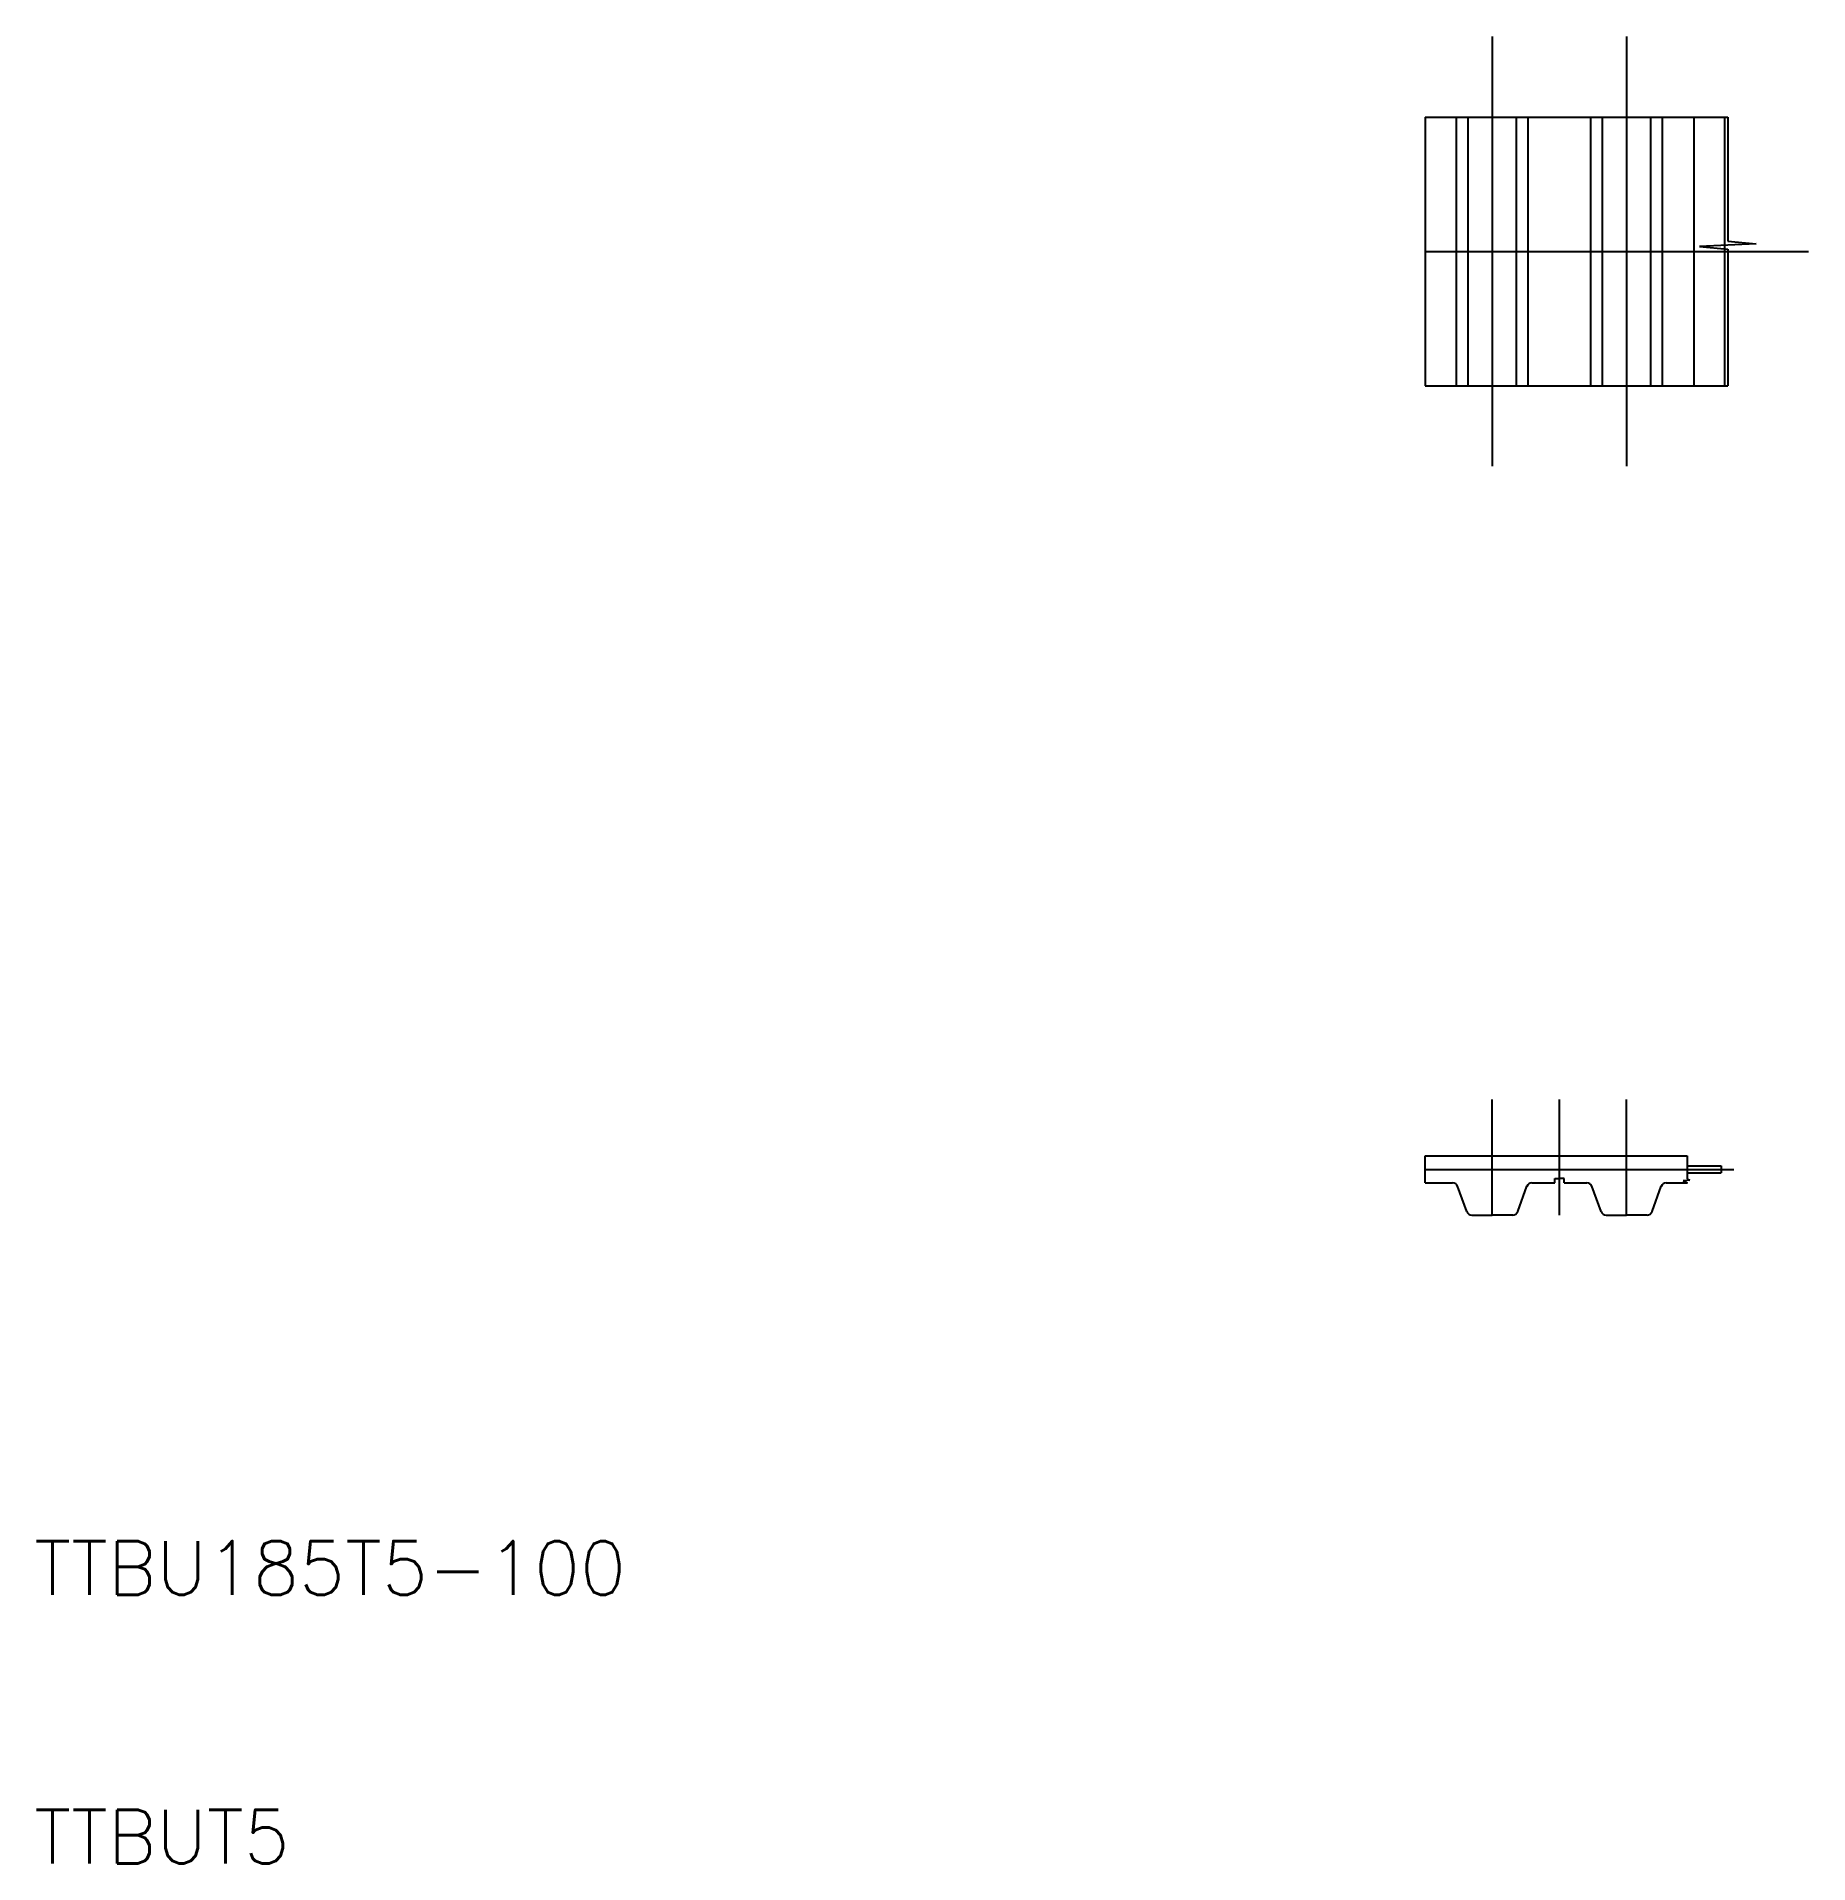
# Model space of a CAD drawing. Extents: x 130.8 to 196.8, y 89.6 to 157.7.
import ezdxf

# ---------------------------------------------------------------- set-up
doc = ezdxf.new("R2010")
doc.units = 0
doc.linetypes.add('CENTER', pattern=[50.8, 31.75, -6.35, 6.35, -6.35])
doc.linetypes.add('DASHED', pattern=[19.05, 12.7, -6.35])
doc.layers.get('0').update_dxf_attribs({"linetype": 'CONTINUOUS'})
doc.layers.add('CENTER', color=1, linetype='CENTER')
doc.styles.get("Standard").update_dxf_attribs({"font": 'txt.shx'})

msp = doc.modelspace()

# ---------------------------------------------------------------- linework, layer by layer
for p, q in [((182.533, 154.659), (188.271, 154.659)), ((182.533, 154.659), (182.533, 144.659)), ((188.271, 154.659), (191.445, 154.659)), ((191.445, 154.659), (192.533, 154.659)), ((192.533, 154.659), (192.533, 144.659)), ((192.533, 154.659), (193.803, 154.659)), ((182.533, 144.659), (192.533, 144.659)), ((192.533, 144.659), (193.803, 144.659)), ((182.533, 115.985), (192.283, 115.985)), ((182.533, 114.985), (182.533, 115.985)), ((182.533, 114.985), (183.556, 114.985)), ((186.51, 114.985), (187.362, 114.985)), ((187.362, 114.985), (187.362, 115.15)), ((187.362, 115.15), (187.533, 115.15)), ((187.704, 115.15), (187.533, 115.15)), ((187.704, 114.985), (187.704, 115.15)), ((187.704, 114.985), (188.556, 114.985)), ((191.51, 114.985), (192.303, 114.985)), ((192.283, 115.62), (193.553, 115.62)), ((192.283, 115.351), (193.553, 115.351)), ((193.553, 115.62), (193.553, 115.351)), ((184.085, 113.917), (183.744, 114.854)), ((185.981, 113.917), (186.322, 114.854)), ((189.085, 113.917), (188.744, 114.854)), ((190.981, 113.917), (191.322, 114.854)), ((184.273, 113.785), (185.033, 113.785)), ((185.793, 113.785), (185.033, 113.785)), ((189.273, 113.785), (190.033, 113.785)), ((190.793, 113.785), (190.033, 113.785))]:
    msp.add_line(p, q)
at = {"color": 3, "linetype": 'DASHED'}
for p, q in [((183.696, 144.659), (183.696, 154.659)), ((184.133, 144.659), (184.133, 154.659)), ((185.933, 144.659), (185.933, 154.659)), ((186.37, 144.659), (186.37, 154.659)), ((188.696, 144.659), (188.696, 154.659)), ((189.133, 144.659), (189.133, 154.659)), ((190.933, 144.659), (190.933, 154.659)), ((191.37, 144.659), (191.37, 154.659)), ((193.683, 154.659), (193.683, 144.659))]:
    msp.add_line(p, q, dxfattribs=at)
at = {"color": 3}
for p, q in [((193.803, 154.659), (193.803, 150.039)), ((194.862, 149.939), (192.745, 149.839)), ((192.745, 149.839), (193.803, 149.739)), ((193.803, 150.039), (194.862, 149.939)), ((193.803, 149.739), (193.803, 144.659)), ((192.283, 115.985), (192.283, 115.127)), ((192.391, 115.08), (192.141, 115.054)), ((192.141, 115.054), (192.303, 114.985)), ((192.283, 115.127), (192.391, 115.08))]:
    msp.add_line(p, q, dxfattribs=at)
for centre, start, end in [((183.556, 114.785), 20, 90), ((186.51, 114.785), 90, 160), ((188.556, 114.785), 20, 90), ((191.51, 114.785), 90, 160), ((184.273, 113.985), 200, 270), ((185.793, 113.985), 270, 340), ((189.273, 113.985), 200, 270), ((190.793, 113.985), 270, 340)]:
    msp.add_arc(centre, 0.2, start, end)
at = {"layer": 'CENTER', "color": 1, "linetype": 'CENTER'}
for p, q in [((185.033, 157.659), (185.033, 141.659)), ((190.033, 157.659), (190.033, 141.659)), ((182.533, 149.659), (196.803, 149.659)), ((185.033, 113.785), (185.033, 118.085)), ((187.533, 113.785), (187.533, 118.085)), ((190.033, 113.785), (190.033, 118.085)), ((182.533, 115.485), (194.026, 115.485))]:
    msp.add_line(p, q, dxfattribs=at)

# ---------------------------------------------------------------- texts
for s, p in [('TTBU185T5-100', (130.757, 99.645)), ('TTBUT5', (130.757, 89.645))]:
    msp.add_text(s, height=2).set_placement(p)

doc.saveas('drawing.dxf')
